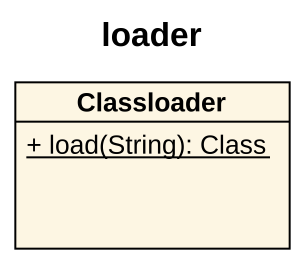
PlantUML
@startuml
title loader
hide circle
hide empty members
skinparam classAttributeIconSize 0
class Classloader {
  {static} + load(String): Class
}
@enduml
